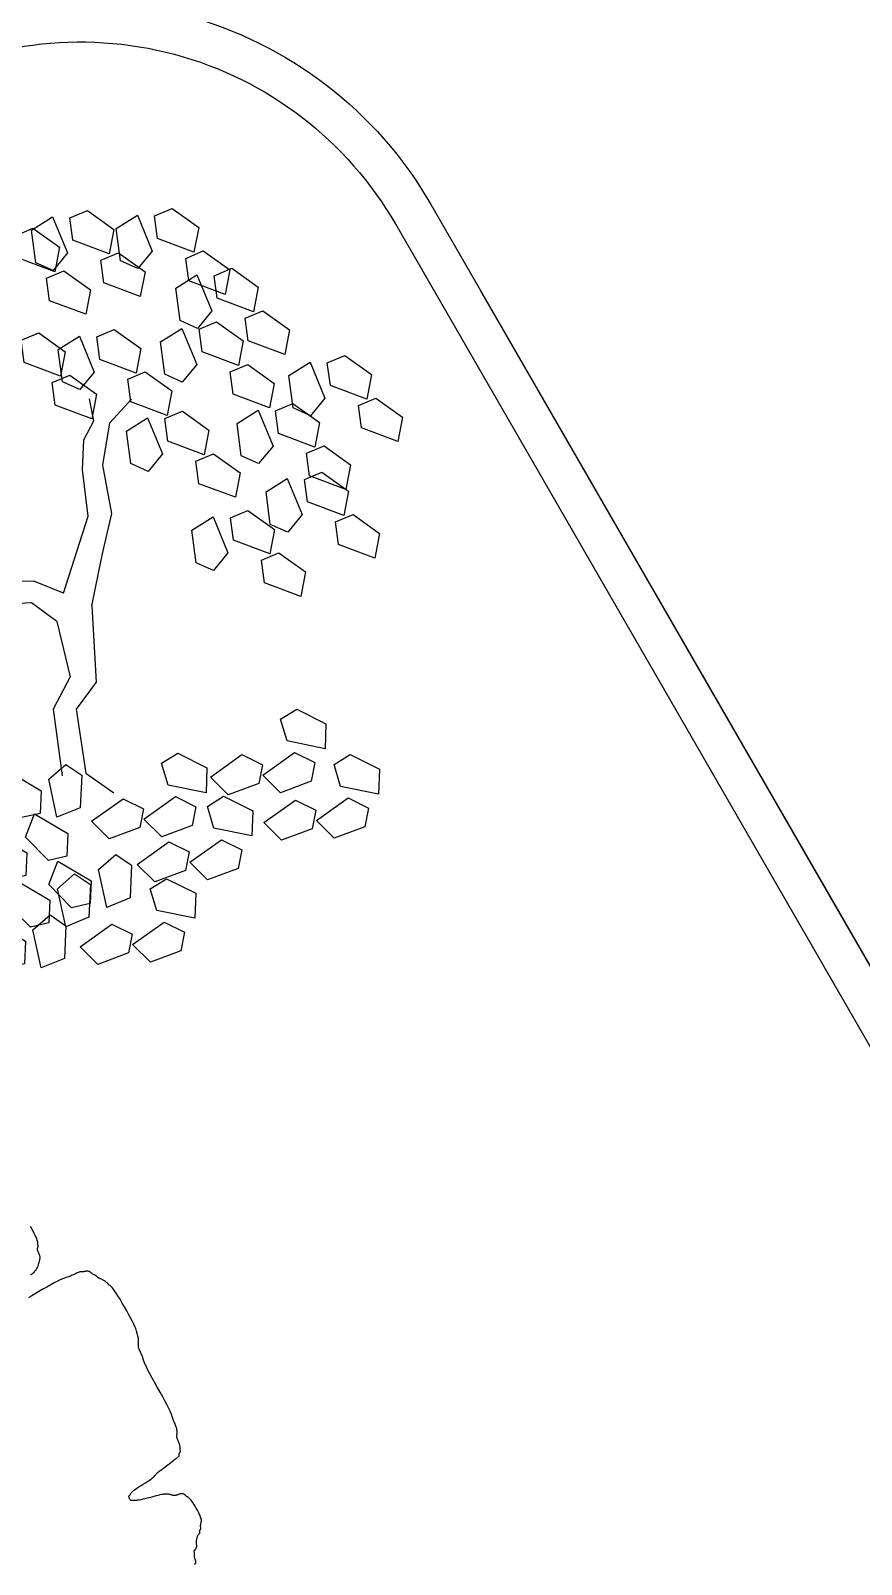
# Model space of a CAD drawing. Header units: metres. Extents: x 99558 to 100446, y 49739 to 50255.
# Drawn here: x 100018.557 to 100020.613, y 50077.781 to 50081.572 of the extents above; entities that cross this region are included whole.
import ezdxf

# ---------------------------------------------------------------- set-up
doc = ezdxf.new("R2010")
doc.units = ezdxf.units.M
doc.header["$MEASUREMENT"] = 0
for name, color, linetype in [('ParkingSpace', 9, 'Continuous'), ('Vegetations', 74, 'Continuous'), ('Walkway', 104, 'Continuous')]:
    doc.layers.add(name, color=color, linetype=linetype)

# ---------------------------------------------------------------- blocks, each defined once
blk = doc.blocks.new('ParkingSpaces')
at = {"layer": 'ParkingSpace'}
blk.add_lwpolyline([(0, 0), (0, 5)], dxfattribs=at)
blk = doc.blocks.new('L', base_point=(1.3683, 0.5913))
for p, q in [((1.2809, 0.65), (1.3117, 0.675)), ((1.3117, 0.675), (1.3419, 0.6213)), ((1.2937, 0.5998), (1.2809, 0.65)), ((1.3419, 0.6213), (1.3225, 0.5909)), ((1.2753, 0.5668), (1.3061, 0.5917)), ((1.3225, 0.5909), (1.2937, 0.5998)), ((1.3061, 0.5917), (1.3362, 0.538)), ((1.2881, 0.5166), (1.2753, 0.5668)), ((1.3362, 0.538), (1.3169, 0.5076)), ((1.337, 0.4891), (1.3557, 0.5478)), ((1.3557, 0.5478), (1.3911, 0.5544)), ((1.3911, 0.5544), (1.4042, 0.5272)), ((1.3169, 0.5076), (1.2881, 0.5166)), ((1.4042, 0.5272), (1.3763, 0.4836)), ((1.3763, 0.4836), (1.337, 0.4891))]:
    blk.add_line(p, q)
blk = doc.blocks.new('TREE-11')
at = {"layer": 'Vegetations'}
for p, q in [((25.18, 29.57), (26.56, 33.63)), ((21.73, 27.36), (25.18, 29.57)), ((27.6, 27.72), (33.46, 29.57)), ((18.63, 22.55), (21.73, 27.36)), ((22.42, 21.44), (27.6, 27.72)), ((15.18, 14.42), (18.63, 22.55)), ((19.32, 12.57), (22.42, 21.44)), ((0, 8.87), (-11.39, 15.16)), ((3.79, 4.07), (15.18, 14.42)), ((13.8, 6.66), (19.32, 12.57)), ((-2.41, 5.55), (-11.73, 10.35)), ((3.79, 4.07), (0, 8.87)), ((7.24, -0.74), (13.8, 6.66)), ((0, 0), (-2.41, 5.55)), ((0, 0), (-3.1, -10.35)), ((7.24, -0.74), (0.69, -13.67)), ((-3.1, -10.35), (-8.97, -14.04)), ((-8.97, -14.04), (-13.8, -25.87)), ((0.69, -13.67), (-5.18, -16.26)), ((-5.18, -16.26), (-9.66, -27.71)), ((-9.66, -27.71), (-6.9, -33.63))]:
    blk.add_line(p, q, dxfattribs=at)
for p, xscale, yscale, zscale, rotation in [((25.53, 56.56), 119.9999999999999, 119.9999999999999, 119.9999999999999, 190.1248425347957), ((36.21, 54.33), 119.9999999999999, 119.9999999999999, 119.9999999999999, 190.1248425347957), ((50.36, 46.57), 119.9999999999999, 119.9999999999999, 119.9999999999999, 190.1248425347957), ((16.56, 38.81), 119.9999999999999, 119.9999999999999, 119.9999999999999, 190.1248425347957), ((29.32, 32.16), 119.9999999999999, 119.9999999999999, 119.9999999999999, 190.1248425347957), ((54.5, 31.05), 119.9999999999999, 119.9999999999999, 119.9999999999999, 190.1248425347957), ((46.91, 23.66), 119.9999999999999, 119.9999999999999, 119.9999999999999, 190.1248425347957), ((32.77, 12.2), 119.9999999999999, 119.9999999999999, 119.9999999999999, 190.1248425347957), ((64.85, 5.91), 119.9999999999999, 119.9999999999999, 119.9999999999999, 190.1248425347957), ((51.74, 2.96), 119.9999999999999, 119.9999999999999, 119.9999999999999, 190.1248425347957), ((34.15, -10.35), 119.9999999999999, 119.9999999999999, 119.9999999999999, 190.1248425347957), ((50.01, -11.09), 119.9999999999999, 119.9999999999999, 119.9999999999999, 190.1248425347957), ((-1.38, -34), 119.9999999999998, 119.9999999999998, 119.9999999999998, 66.16076666471409), ((22.42, -38.06), 119.9999999999998, 119.9999999999998, 119.9999999999998, 66.16076666471409), ((2.07, -45.45), 119.9999999999998, 119.9999999999998, 119.9999999999998, 66.16076666471409), ((26.91, -50.63), 119.9999999999998, 119.9999999999998, 119.9999999999998, 66.16076666471409), ((-15.18, -53.59), 119.9999999999998, 119.9999999999998, 119.9999999999998, 66.16076666471409)]:
    blk.add_blockref('L', p, dxfattribs=dict(at, xscale=xscale, yscale=yscale, zscale=zscale, rotation=rotation))
at = {"layer": 'Vegetations', "xscale": 120, "yscale": 120, "zscale": 120}
for p in [(-14.84, -19.95), (-23.81, -38.8), (-15.18, -39.54), (-31.74, -43.24)]:
    blk.add_blockref('L', p, dxfattribs=at)
blk = doc.blocks.new('TREE-01')
for points in [[(64.87, -29.46), (64.92, -29.44), (64.96, -29.42), (65.01, -29.4), (65.06, -29.39), (65.1, -29.37), (65.14, -29.34), (65.17, -29.31), (65.2, -29.26), (65.22, -29.21), (65.24, -29.14), (65.25, -29.07), (65.27, -28.99), (65.28, -28.9), (65.29, -28.82), (65.31, -28.74), (65.33, -28.66), (65.36, -28.59), (65.39, -28.52), (65.43, -28.46), (65.47, -28.4), (65.5, -28.35), (65.54, -28.3), (65.57, -28.25), (65.6, -28.19), (65.62, -28.15), (65.64, -28.1), (65.65, -28.05), (65.67, -28), (65.68, -27.96), (65.69, -27.92), (65.71, -27.89), (65.73, -27.86), (65.76, -27.84), (65.79, -27.82), (65.83, -27.81), (65.87, -27.8), (65.92, -27.78), (65.97, -27.77), (66.02, -27.75), (66.07, -27.73), (66.12, -27.7), (66.16, -27.67), (66.21, -27.63), (66.26, -27.59), (66.3, -27.54), (66.34, -27.49), (66.37, -27.45), (66.4, -27.4), (66.42, -27.35), (66.44, -27.29), (66.46, -27.24), (66.47, -27.19), (66.5, -27.13), (66.52, -27.07), (66.56, -27), (66.6, -26.93), (66.66, -26.85), (66.72, -26.77), (66.8, -26.69), (66.87, -26.6), (66.96, -26.52), (67.04, -26.45), (67.12, -26.38), (67.2, -26.33), (67.27, -26.28), (67.34, -26.25), (67.4, -26.22), (67.45, -26.2), (67.5, -26.19), (67.54, -26.17), (67.57, -26.15), (67.6, -26.13), (67.62, -26.1), (67.64, -26.07), (67.65, -26.03), (67.67, -26), (67.68, -25.96), (67.69, -25.92), (67.71, -25.89), (67.73, -25.86), (67.76, -25.84), (67.79, -25.82), (67.83, -25.81), (67.87, -25.8), (67.9, -25.78), (67.94, -25.77), (67.97, -25.75), (68, -25.73), (68.02, -25.7), (68.04, -25.67), (68.05, -25.63), (68.07, -25.59), (68.08, -25.54), (68.09, -25.49), (68.11, -25.45), (68.13, -25.4), (68.16, -25.35), (68.2, -25.3), (68.23, -25.25), (68.28, -25.2), (68.32, -25.15), (68.37, -25.1), (68.42, -25.05), (68.47, -25), (68.52, -24.95), (68.57, -24.89), (68.61, -24.82), (68.66, -24.74), (68.7, -24.63), (68.74, -24.5), (68.77, -24.33), (68.8, -24.13), (68.82, -23.88), (68.84, -23.61), (68.85, -23.31), (68.85, -23), (68.85, -22.69), (68.84, -22.39), (68.82, -22.11), (68.8, -21.86), (68.77, -21.66), (68.74, -21.49), (68.7, -21.36), (68.67, -21.26), (68.63, -21.17), (68.59, -21.1), (68.56, -21.05), (68.53, -21), (68.51, -20.95), (68.49, -20.9), (68.48, -20.85), (68.47, -20.8), (68.45, -20.75), (68.44, -20.7), (68.42, -20.65), (68.4, -20.6), (68.37, -20.55), (68.34, -20.5), (68.3, -20.45), (68.25, -20.41), (68.2, -20.36), (68.14, -20.33), (68.07, -20.29), (68, -20.26), (67.92, -20.24), (67.84, -20.22), (67.75, -20.21), (67.67, -20.2), (67.58, -20.18), (67.49, -20.17), (67.41, -20.15), (67.33, -20.13), (67.26, -20.1), (67.19, -20.07), (67.13, -20.03), (67.07, -19.99), (67.02, -19.94), (66.97, -19.9), (66.92, -19.85), (66.87, -19.8), (66.82, -19.75), (66.77, -19.7), (66.71, -19.65), (66.66, -19.6), (66.6, -19.55), (66.54, -19.5), (66.47, -19.45), (66.4, -19.4), (66.32, -19.35), (66.23, -19.3), (66.13, -19.24), (66.01, -19.19), (65.86, -19.13), (65.7, -19.07), (65.5, -19), (65.27, -18.93), (65, -18.85), (64.7, -18.77), (64.39, -18.69), (64.07, -18.6), (63.76, -18.51), (63.46, -18.43), (63.18, -18.34), (62.93, -18.26), (62.73, -18.19), (62.56, -18.13), (62.43, -18.07), (62.32, -18.01), (62.24, -17.97), (62.17, -17.93), (62.11, -17.89), (62.06, -17.86), (62.01, -17.84), (61.96, -17.82), (61.92, -17.81), (61.87, -17.79), (61.83, -17.77), (61.79, -17.74), (61.76, -17.71), (61.73, -17.66), (61.71, -17.61), (61.69, -17.54), (61.68, -17.47), (61.68, -17.4), (61.68, -17.32), (61.69, -17.25), (61.71, -17.19), (61.73, -17.13), (61.76, -17.09), (61.79, -17.05), (61.83, -17.03), (61.87, -17.01), (61.92, -16.99), (61.96, -16.97), (62.01, -16.95), (62.06, -16.93), (62.11, -16.9), (62.17, -16.87), (62.24, -16.84), (62.33, -16.8), (62.44, -16.76), (62.59, -16.73), (62.77, -16.69), (63, -16.67), (63.27, -16.64), (63.58, -16.63), (63.92, -16.61), (64.26, -16.6), (64.61, -16.59), (64.95, -16.57), (65.26, -16.55), (65.53, -16.53), (65.76, -16.5), (65.94, -16.47), (66.09, -16.44), (66.21, -16.4), (66.3, -16.36), (66.39, -16.33), (66.46, -16.29), (66.53, -16.27), (66.61, -16.24), (66.7, -16.23), (66.8, -16.21), (66.91, -16.2), (67.04, -16.19), (67.18, -16.17), (67.35, -16.15), (67.53, -16.13), (67.74, -16.1), (67.98, -16.07), (68.22, -16.04), (68.47, -16), (68.72, -15.96), (68.96, -15.93), (69.19, -15.89), (69.4, -15.87), (69.59, -15.84), (69.75, -15.83), (69.9, -15.81), (70.02, -15.8), (70.12, -15.79), (70.21, -15.77), (70.28, -15.75), (70.33, -15.73), (70.38, -15.7), (70.41, -15.67), (70.44, -15.64), (70.46, -15.6), (70.48, -15.56), (70.49, -15.53), (70.51, -15.49), (70.54, -15.47), (70.56, -15.44), (70.6, -15.43), (70.63, -15.41), (70.67, -15.4), (70.71, -15.39), (70.74, -15.37), (70.77, -15.35), (70.8, -15.33), (70.82, -15.3), (70.84, -15.27), (70.86, -15.23), (70.87, -15.19), (70.88, -15.15), (70.9, -15.1), (70.91, -15.05), (70.94, -15), (70.96, -14.95), (71, -14.9), (71.03, -14.84), (71.07, -14.78), (71.11, -14.72), (71.14, -14.64), (71.17, -14.56), (71.2, -14.47), (71.22, -14.36), (71.24, -14.25), (71.26, -14.12), (71.27, -14), (71.28, -13.87), (71.3, -13.75), (71.31, -13.64), (71.34, -13.53), (71.36, -13.44), (71.4, -13.35), (71.44, -13.28), (71.48, -13.21), (71.52, -13.14), (71.57, -13.07), (71.62, -13.01), (71.67, -12.93), (71.72, -12.85), (71.77, -12.77), (71.82, -12.68), (71.86, -12.58), (71.9, -12.48), (71.94, -12.37), (71.97, -12.26), (72, -12.13), (72.02, -12.01), (72.04, -11.87), (72.06, -11.74), (72.07, -11.6), (72.08, -11.46), (72.1, -11.33), (72.11, -11.19), (72.14, -11.07), (72.16, -10.94), (72.2, -10.81), (72.23, -10.65), (72.27, -10.46), (72.31, -10.21), (72.34, -9.9), (72.37, -9.5), (72.4, -9), (72.42, -8.4), (72.44, -7.71), (72.46, -6.98), (72.47, -6.21), (72.48, -5.45), (72.5, -4.72), (72.51, -4.05), (72.54, -3.47), (72.56, -3), (72.6, -2.63), (72.63, -2.35), (72.67, -2.14), (72.71, -1.97), (72.74, -1.84), (72.78, -1.72), (72.8, -1.6), (72.83, -1.47), (72.84, -1.32), (72.86, -1.17), (72.87, -1), (72.88, -0.84), (72.9, -0.68), (72.91, -0.54), (72.94, -0.4), (72.96, -0.29), (73, -0.19), (73.04, -0.1), (73.08, -0.02), (73.12, 0.05), (73.17, 0.12), (73.22, 0.19), (73.27, 0.26), (73.32, 0.34), (73.37, 0.42), (73.42, 0.51), (73.46, 0.6), (73.5, 0.68), (73.54, 0.77), (73.58, 0.85), (73.6, 0.93), (73.63, 1), (73.64, 1.07), (73.66, 1.13), (73.67, 1.2), (73.68, 1.26), (73.7, 1.32), (73.71, 1.39), (73.74, 1.46), (73.76, 1.54), (73.8, 1.64), (73.83, 1.76), (73.87, 1.92), (73.91, 2.13), (73.94, 2.39), (73.98, 2.72), (74, 3.13), (74.03, 3.62), (74.04, 4.17), (74.05, 4.77), (74.05, 5.39), (74.05, 6), (74.04, 6.59), (74.03, 7.13), (74, 7.59), (73.98, 7.97), (73.94, 8.27), (73.91, 8.5), (73.87, 8.67), (73.83, 8.79), (73.8, 8.88), (73.76, 8.94), (73.74, 8.99), (73.71, 9.04), (73.7, 9.09), (73.68, 9.15), (73.67, 9.2), (73.66, 9.26), (73.64, 9.32), (73.63, 9.39), (73.6, 9.46), (73.58, 9.54), (73.54, 9.62), (73.5, 9.71), (73.46, 9.79), (73.42, 9.88), (73.37, 9.97), (73.32, 10.05), (73.27, 10.13), (73.22, 10.2), (73.17, 10.26), (73.12, 10.33), (73.08, 10.38), (73.04, 10.44), (73, 10.49), (72.96, 10.54), (72.94, 10.59), (72.91, 10.64), (72.9, 10.69), (72.88, 10.74), (72.87, 10.79), (72.86, 10.84), (72.84, 10.89), (72.83, 10.94), (72.8, 10.99), (72.78, 11.04), (72.74, 11.09), (72.71, 11.14), (72.67, 11.19), (72.63, 11.24), (72.6, 11.29), (72.56, 11.34), (72.54, 11.39), (72.51, 11.44), (72.5, 11.49), (72.48, 11.54), (72.47, 11.59), (72.46, 11.64), (72.44, 11.69), (72.42, 11.74), (72.4, 11.79), (72.37, 11.84), (72.34, 11.89), (72.3, 11.94), (72.26, 11.98), (72.22, 12.03), (72.17, 12.06), (72.12, 12.1), (72.07, 12.13), (72.02, 12.15), (71.97, 12.17), (71.92, 12.18), (71.87, 12.19), (71.82, 12.21), (71.77, 12.22), (71.72, 12.24), (71.67, 12.26), (71.62, 12.29), (71.57, 12.32), (71.51, 12.36), (71.44, 12.39), (71.37, 12.43), (71.28, 12.47), (71.18, 12.5), (71.07, 12.53), (70.93, 12.55), (70.79, 12.57), (70.63, 12.58), (70.46, 12.59), (70.29, 12.61), (70.12, 12.62), (69.96, 12.64), (69.8, 12.66), (69.66, 12.69), (69.51, 12.72), (69.35, 12.75), (69.17, 12.79), (68.95, 12.83), (68.68, 12.87), (68.34, 12.9), (67.93, 12.93), (67.44, 12.95), (66.89, 12.96), (66.29, 12.97), (65.67, 12.98), (65.06, 12.97), (64.47, 12.96), (63.93, 12.95), (63.46, 12.93)], [(65.21, 15.48), (65.53, 15.52), (65.81, 15.58), (66.04, 15.65), (66.23, 15.72), (66.39, 15.8), (66.52, 15.88), (66.63, 15.97), (66.72, 16.05), (66.8, 16.12), (66.87, 16.2), (66.94, 16.26), (67, 16.32), (67.06, 16.38), (67.11, 16.44), (67.17, 16.49), (67.22, 16.54), (67.27, 16.59), (67.32, 16.64), (67.37, 16.69), (67.41, 16.75), (67.46, 16.81), (67.5, 16.87), (67.54, 16.95), (67.57, 17.03), (67.6, 17.12), (67.62, 17.23), (67.64, 17.34), (67.65, 17.46), (67.67, 17.58), (67.68, 17.7), (67.69, 17.81), (67.71, 17.91), (67.73, 17.99), (67.76, 18.06), (67.79, 18.11), (67.83, 18.15), (67.87, 18.17), (67.9, 18.2), (67.94, 18.22), (67.97, 18.23), (68, 18.26), (68.02, 18.29), (68.04, 18.32), (68.05, 18.36), (68.07, 18.4), (68.08, 18.44), (68.09, 18.49), (68.11, 18.54), (68.13, 18.59), (68.16, 18.64), (68.19, 18.7), (68.23, 18.77), (68.27, 18.86), (68.3, 18.97), (68.34, 19.12), (68.37, 19.3), (68.4, 19.52), (68.42, 19.8), (68.44, 20.11), (68.45, 20.44), (68.47, 20.79), (68.48, 21.14)]]:
    blk.add_lwpolyline(points)

msp = doc.modelspace()

# ---------------------------------------------------------------- linework, layer by layer
at = {"layer": 'Walkway'}
for points in [[(100015.5824, 50080.0106), (100018.1804, 50081.5106, -0.414214), (100019.5465, 50081.1445), (100042.2965, 50041.7404, -0.414214), (100041.9304, 50040.3744), (100039.3324, 50038.8744, -0.414214), (100037.9663, 50039.2404), (100015.2163, 50078.6445, -0.414214)], [(100015.6324, 50079.924), (100018.2304, 50081.424, -0.414214), (100019.4599, 50081.0945), (100042.2099, 50041.6904, -0.414214), (100041.8804, 50040.461), (100039.2824, 50038.961, -0.414214), (100038.0529, 50039.2904), (100015.3029, 50078.6945, -0.414214)]]:
    msp.add_lwpolyline(points, format="xyb", close=True, dxfattribs=at)

# ---------------------------------------------------------------- block references
at = {"layer": 'Vegetations', "color": 0}
for name, p, xscale, yscale, zscale, rotation in [('TREE-11', (100018.6226, 50080.1113), 0.013, 0.013, 0.013, 30.00000000000242), ('TREE-01', (100017.6655, 50077.6541), 0.0183, 0.0183, 0.0183, 30.00000000000241)]:
    msp.add_blockref(name, p, dxfattribs=dict(at, xscale=xscale, yscale=yscale, zscale=zscale, rotation=rotation))
at = {"layer": 'Walkway', "xscale": -1, "rotation": 29.99999999999326}
msp.add_blockref('ParkingSpaces', (100022.1715, 50076.5979), dxfattribs=at)

doc.saveas('drawing.dxf')
